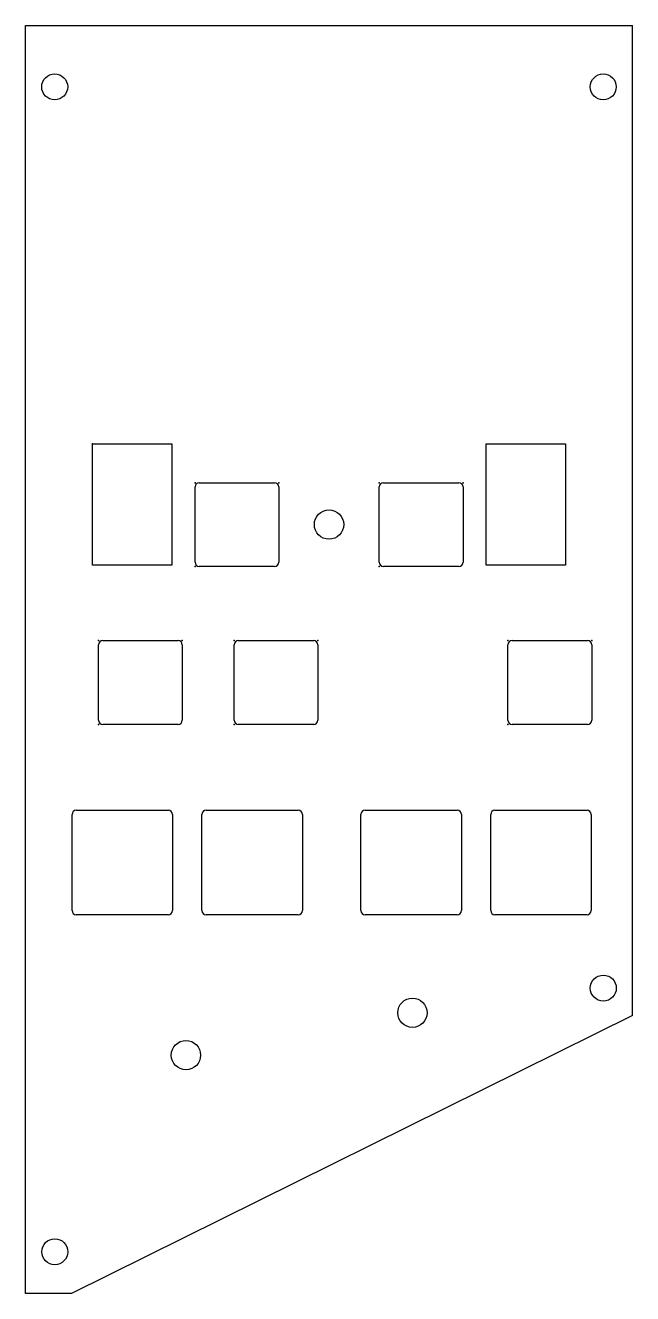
# Model space of a CAD drawing. Header units: centimetres. Extents: x 269 to 283.5, y 135.2 to 165.5.
import ezdxf

# ---------------------------------------------------------------- set-up
doc = ezdxf.new("R2010")
doc.units = ezdxf.units.CM
doc.header["$MEASUREMENT"] = 0
doc.layers.add('Left_SIde_Panel_01__Holes v4_0', color=7, linetype='Continuous')

msp = doc.modelspace()

# ---------------------------------------------------------------- linework, layer by layer
at = {"layer": 'Left_SIde_Panel_01__Holes v4_0'}
for p, q in [((269.039, 165.479), (283.539, 165.48)), ((269.041, 135.179), (269.039, 165.479)), ((283.54, 141.827), (283.539, 165.48)), ((270.64, 155.479), (272.54, 155.479)), ((270.64, 152.579), (270.64, 155.479)), ((272.54, 155.479), (272.54, 152.579)), ((280.04, 152.579), (280.04, 155.479)), ((280.04, 155.479), (281.94, 155.479)), ((281.94, 155.479), (281.94, 152.579)), ((273.19, 154.552), (274.99, 154.552)), ((277.59, 154.552), (279.39, 154.552)), ((273.09, 152.652), (273.09, 154.452)), ((275.09, 154.452), (275.09, 152.652)), ((277.49, 152.652), (277.49, 154.452)), ((279.49, 154.452), (279.49, 152.652)), ((272.54, 152.579), (270.64, 152.579)), ((274.99, 152.552), (273.19, 152.552)), ((279.39, 152.552), (277.59, 152.552)), ((281.94, 152.579), (280.04, 152.579)), ((270.786, 148.879), (270.786, 150.679)), ((270.886, 150.779), (272.686, 150.779)), ((272.786, 150.679), (272.786, 148.879)), ((274.024, 148.879), (274.024, 150.679)), ((274.124, 150.779), (275.924, 150.779)), ((276.024, 150.679), (276.024, 148.879)), ((280.563, 148.879), (280.563, 150.679)), ((280.663, 150.779), (282.463, 150.779)), ((282.563, 150.679), (282.563, 148.879)), ((272.686, 148.779), (270.886, 148.779)), ((275.924, 148.779), (274.124, 148.779)), ((282.463, 148.779), (280.663, 148.779)), ((270.253, 146.729), (272.453, 146.729)), ((273.353, 146.729), (275.553, 146.729)), ((277.151, 146.729), (279.351, 146.729)), ((280.251, 146.729), (282.451, 146.729)), ((270.153, 144.329), (270.153, 146.629)), ((272.553, 146.629), (272.553, 144.329)), ((273.253, 144.329), (273.253, 146.629)), ((275.653, 146.629), (275.653, 144.329)), ((277.051, 144.329), (277.051, 146.629)), ((279.451, 146.629), (279.451, 144.329)), ((280.151, 144.329), (280.151, 146.629)), ((282.551, 146.629), (282.551, 144.329)), ((272.453, 144.229), (270.253, 144.229)), ((275.553, 144.229), (273.353, 144.229)), ((279.351, 144.229), (277.151, 144.229)), ((282.451, 144.229), (280.251, 144.229)), ((283.54, 141.827), (270.141, 135.179)), ((270.141, 135.179), (269.041, 135.179))]:
    msp.add_line(p, q, dxfattribs=at)
for centre, radius in [((269.739, 164.01), 0.31), ((282.839, 164.01), 0.31), ((276.29, 153.552), 0.35), ((282.84, 142.479), 0.31), ((278.281, 141.889), 0.35), ((272.874, 140.876), 0.35), ((269.741, 136.179), 0.31)]:
    msp.add_circle(centre, radius, dxfattribs=at)
for centre, start, end in [((273.19, 154.452), 90, 180), ((274.99, 154.452), 0, 90), ((277.59, 154.452), 90, 180), ((279.39, 154.452), 0, 90), ((273.19, 152.652), 180, 270), ((274.99, 152.652), 270, 360), ((277.59, 152.652), 180, 270), ((279.39, 152.652), 270, 360), ((270.886, 150.679), 90, 180), ((272.686, 150.679), 0, 90), ((274.124, 150.679), 90, 180), ((275.924, 150.679), 0, 90), ((280.663, 150.679), 90, 180), ((282.463, 150.679), 0, 90), ((270.886, 148.879), 180, 270), ((272.686, 148.879), 270, 360), ((274.124, 148.879), 180, 270), ((275.924, 148.879), 270, 360), ((280.663, 148.879), 180, 270), ((282.463, 148.879), 270, 360), ((270.253, 146.629), 90, 180), ((272.453, 146.629), 0, 90), ((273.353, 146.629), 90, 180), ((275.553, 146.629), 0, 90), ((277.151, 146.629), 90, 180), ((279.351, 146.629), 0, 90), ((280.251, 146.629), 90, 180), ((282.451, 146.629), 0, 90), ((270.253, 144.329), 180, 270), ((272.453, 144.329), 270, 360), ((273.353, 144.329), 180, 270), ((275.553, 144.329), 270, 360), ((277.151, 144.329), 180, 270), ((279.351, 144.329), 270, 360), ((280.251, 144.329), 180, 270), ((282.451, 144.329), 270, 360)]:
    msp.add_arc(centre, 0.1, start, end, dxfattribs=at)
for p in [(270.64, 155.479), (273.09, 154.552), (275.09, 154.552), (277.49, 154.552), (279.49, 154.552), (273.09, 152.552), (277.49, 152.552), (270.786, 150.779), (272.786, 150.779), (274.024, 150.779), (276.024, 150.779), (280.563, 150.779), (282.563, 150.779), (270.786, 148.779), (274.024, 148.779), (280.563, 148.779)]:
    msp.add_point(p, dxfattribs=at)

doc.saveas('drawing.dxf')
